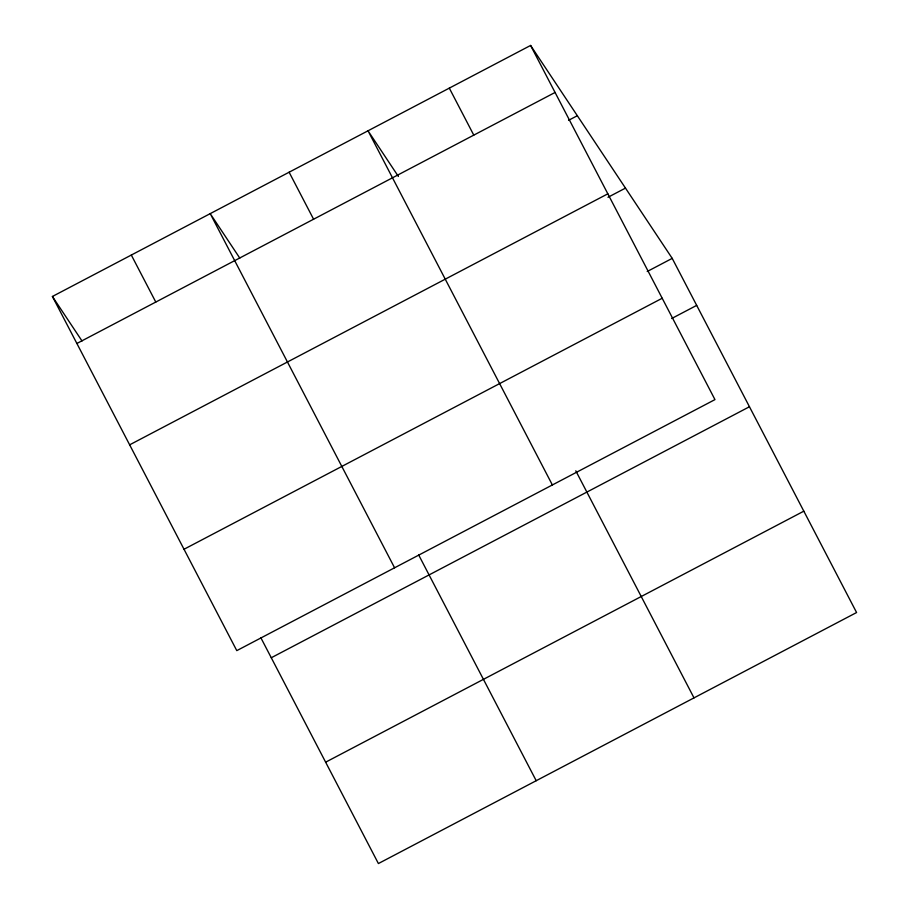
<?xml version="1.0" encoding="UTF-8"?>
<svg xmlns="http://www.w3.org/2000/svg" width="909" height="909" viewBox="0 0 909 909"><rect width="100%" height="100%" fill="white"/><g stroke="black" fill="none" stroke-linecap="round" stroke-linejoin="round"><path stroke-width="1.36" d="M530.595 45.45L714.963 399.608L236.783 650.628L52.415 296.47L530.595 45.45L672.217 258.372L856.585 612.53L378.405 863.55L260.849 637.732M76.89 343.477L555.069 92.457M568.579 120.306L577.329 115.716M129.646 444.831L607.837 193.822M607.973 197.298L625.483 188.106M647.208 271.507L672.217 258.372M184.016 549.263L662.195 298.254M671.683 318.514L696.692 305.379M271.268 657.752L749.459 406.743M325.638 762.185L803.817 511.176M398.392 176.471L368.02 130.794L552.377 484.963M239.817 258.133L210.218 213.626L394.586 567.795M52.415 296.47L82.015 340.966M449.307 88.128L473.782 135.134M575.795 470.817L693.999 697.885M289.119 172.21L313.582 219.217M418.651 554.899L536.208 780.717M131.316 255.054L155.791 302.061"/></g></svg>
